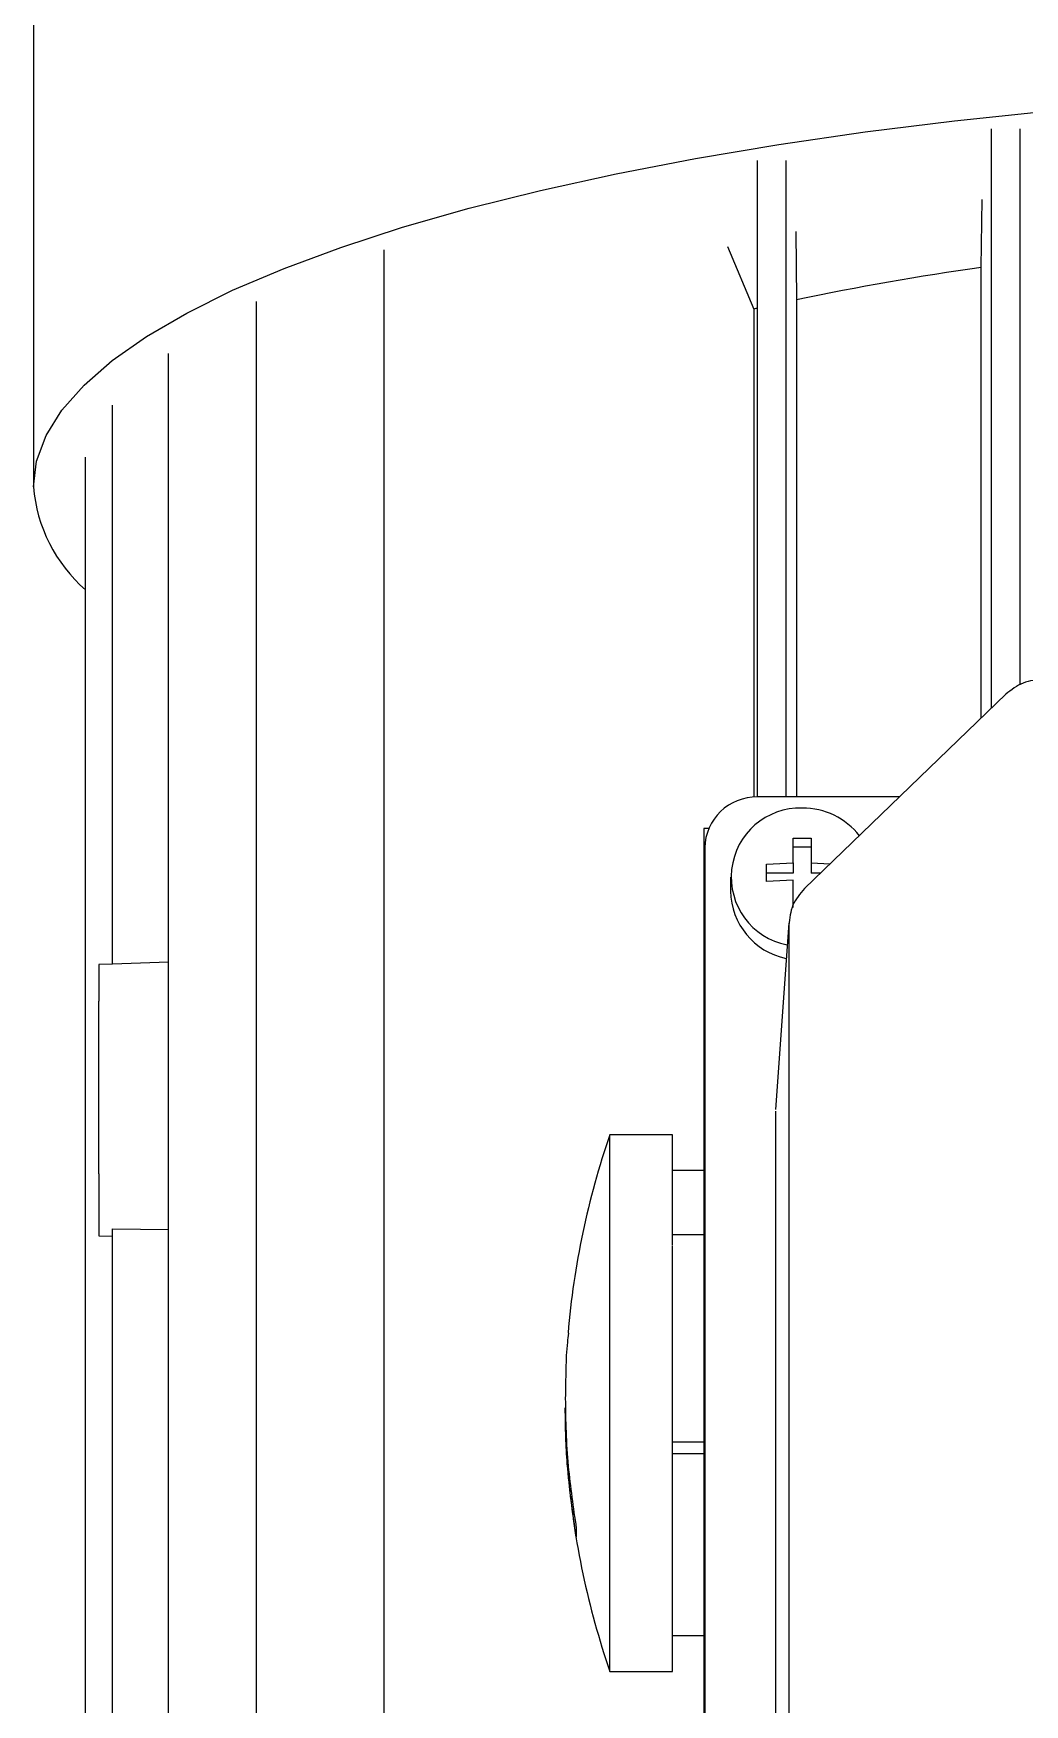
# Model space of a CAD drawing. Header units: millimetres. Extents: x 160 to 8396, y -16 to 5840.
# Drawn here: x 4387.8 to 4443.1, y 5190.5 to 5283.9 of the extents above; entities that cross this region are included whole.
import ezdxf

# ---------------------------------------------------------------- set-up
doc = ezdxf.new("R2010")
doc.units = ezdxf.units.MM
doc.header["$LTSCALE"] = 20

msp = doc.modelspace()

# ---------------------------------------------------------------- linework, layer by layer
at = {"color": 7, "linetype": 'Continuous', "lineweight": 25}
for p, q in [((4387.753, 5362.773), (4387.753, 5258.575)), ((4441.279, 5246.207), (4441.279, 5278.586)), ((4442.878, 5247.495), (4442.878, 5278.586)), ((4428.203, 5241.233), (4428.203, 5276.808)), ((4429.803, 5241.233), (4429.803, 5276.815)), ((4440.705, 5270.83), (4440.745, 5274.629)), ((4430.338, 5272.852), (4430.38, 5269.031)), ((4407.351, 5133.216), (4407.351, 5271.827)), ((4426.521, 5272.012), (4428.003, 5268.508)), ((4440.705, 5245.653), (4440.705, 5270.83)), ((4400.222, 5130.317), (4400.222, 5268.928)), ((4430.38, 5269.031), (4430.38, 5241.233)), ((4428.003, 5268.508), (4428.003, 5241.227)), ((4395.298, 5127.419), (4395.298, 5266.029)), ((4392.179, 5231.892), (4392.179, 5263.13)), ((4390.663, 5121.621), (4390.663, 5260.231)), ((4442.075, 5246.976), (4430.832, 5236.117)), ((4436.129, 5241.233), (4428.203, 5241.233)), ((4425.203, 5239.472), (4425.203, 5238.541)), ((4425.479, 5239.472), (4425.203, 5239.472)), ((4430.203, 5238.924), (4430.703, 5238.929)), ((4430.203, 5237.546), (4430.203, 5238.924)), ((4430.703, 5238.929), (4431.203, 5238.924)), ((4431.203, 5238.924), (4431.203, 5237.546)), ((4425.203, 5238.541), (4425.203, 5237.61)), ((4425.262, 5238.572), (4425.21, 5237.798)), ((4425.256, 5238.386), (4425.256, 5149.521)), ((4431.203, 5238.421), (4430.203, 5238.421)), ((4425.21, 5237.798), (4425.203, 5237.61)), ((4425.203, 5237.61), (4425.203, 5148.744)), ((4428.703, 5237.475), (4430.203, 5237.546)), ((4428.703, 5236.509), (4428.703, 5237.475)), ((4430.203, 5237.546), (4430.203, 5236.972)), ((4431.203, 5237.546), (4432.26, 5237.496)), ((4431.203, 5237.546), (4431.203, 5236.972)), ((4426.703, 5236.748), (4426.703, 5235.971)), ((4430.203, 5236.972), (4428.703, 5236.972)), ((4430.203, 5236.58), (4428.703, 5236.509)), ((4430.203, 5235.06), (4430.203, 5236.58)), ((4431.718, 5236.972), (4431.203, 5236.972)), ((4429.956, 5234.174), (4429.206, 5223.77)), ((4429.953, 5234.068), (4429.953, 5176.098)), ((4392.179, 5231.893), (4391.407, 5231.866)), ((4391.407, 5231.866), (4391.407, 5229.828)), ((4395.298, 5231.993), (4392.179, 5231.892)), ((4391.407, 5220.168), (4391.407, 5229.828)), ((4429.203, 5223.663), (4429.203, 5164.244)), ((4423.453, 5222.354), (4419.953, 5222.354)), ((4419.953, 5192.865), (4419.953, 5222.354)), ((4423.453, 5216.773), (4423.453, 5222.354)), ((4425.203, 5220.354), (4423.453, 5220.354)), ((4391.407, 5220.168), (4391.407, 5216.707)), ((4391.407, 5216.707), (4392.179, 5216.68)), ((4392.179, 5178.766), (4392.179, 5217.095)), ((4392.179, 5217.095), (4395.298, 5217.05)), ((4423.453, 5216.179), (4423.453, 5216.773)), ((4423.453, 5216.773), (4425.203, 5216.773)), ((4423.453, 5205.776), (4423.453, 5216.134)), ((4423.453, 5205.182), (4423.453, 5205.776)), ((4423.453, 5205.182), (4425.203, 5205.182)), ((4423.453, 5205.116), (4423.453, 5205.182)), ((4423.453, 5192.865), (4423.453, 5205.182)), ((4423.453, 5204.543), (4425.203, 5204.543)), ((4418.077, 5200.368), (4418.077, 5199.851)), ((4423.453, 5194.354), (4425.203, 5194.354)), ((4419.953, 5192.354), (4419.953, 5192.865)), ((4419.953, 5192.354), (4423.453, 5192.354)), ((4423.453, 5192.354), (4423.453, 5192.865))]:
    msp.add_line(p, q, dxfattribs=at)
at = {"color": 7, "linetype": 'Continuous', "lineweight": 25, "flags": 128}
msp.add_lwpolyline([(4387.753, 5258.575), (4387.931, 5260.009), (4388.463, 5261.436), (4389.348, 5262.852), (4390.581, 5264.251), (4392.158, 5265.626), (4394.071, 5266.972), (4396.315, 5268.283), (4398.878, 5269.555), (4401.751, 5270.781), (4404.921, 5271.958), (4408.376, 5273.079), (4412.102, 5274.141), (4416.083, 5275.139), (4420.303, 5276.069), (4424.744, 5276.926), (4429.388, 5277.709), (4434.217, 5278.413), (4439.21, 5279.035), (4444.347, 5279.573)], dxfattribs=at)
at = {"color": 7, "linetype": 'Continuous', "lineweight": 25}
for centre, radius, start, end in [((4462.974, 5112.519), 159.87, 98.00702, 101.7639), ((4455.279, 5150.073), 121.535, 102.87227, 102.96927), ((4396.24, 5259.252), 8.514, 184.55795, 229.07408), ((4428.154, 5238.335), 2.899, 89.02424, 178.98981), ((4430.591, 5236.757), 3.856, 88.33065, 259.00454), ((4430.729, 5236.578), 4.033, 38.07729, 90.35904), ((4430.587, 5236.011), 3.884, 180.58532, 258.31735), ((4463.703, 5207.354), 46.25, 161.07536, 175.15476), ((4463.703, 5207.354), 46.25, 184.91594, 198.92464)]:
    msp.add_arc(centre, radius, start, end, dxfattribs=at)
for points in [[(4444.196, 5247.825), (4443.799, 5247.785), (4443.004, 5247.706), (4442.385, 5247.22), (4442.075, 5246.976)], [(4430.832, 5236.117), (4430.58, 5235.817), (4430.076, 5235.219), (4429.994, 5234.451), (4429.953, 5234.068)]]:
    msp.add_open_spline(points, degree=3, dxfattribs=at)
for points, knots in [([(4417.64, 5211.259), (4417.618, 5211.092), (4417.533, 5210.429), (4417.489, 5209.21), (4417.473, 5208.162), (4417.464, 5207.613)], [0, 0, 0, 0, 0.138242, 0.548827, 1, 1, 1, 1]), ([(4417.464, 5207.613), (4417.473, 5206.986), (4417.489, 5205.722), (4417.647, 5203.3), (4417.908, 5201.518), (4418.077, 5200.368)], [0, 0, 0, 0, 0.258412, 0.521286, 1, 1, 1, 1]), ([(4418.077, 5199.851), (4417.881, 5201.214), (4417.615, 5203.074), (4417.483, 5205.497), (4417.471, 5206.546), (4417.464, 5207.095)], [0, 0, 0, 0, 0.567357, 0.77349, 1, 1, 1, 1])]:
    msp.add_open_spline(points, degree=3, knots=knots, dxfattribs=at)

doc.saveas('drawing.dxf')
